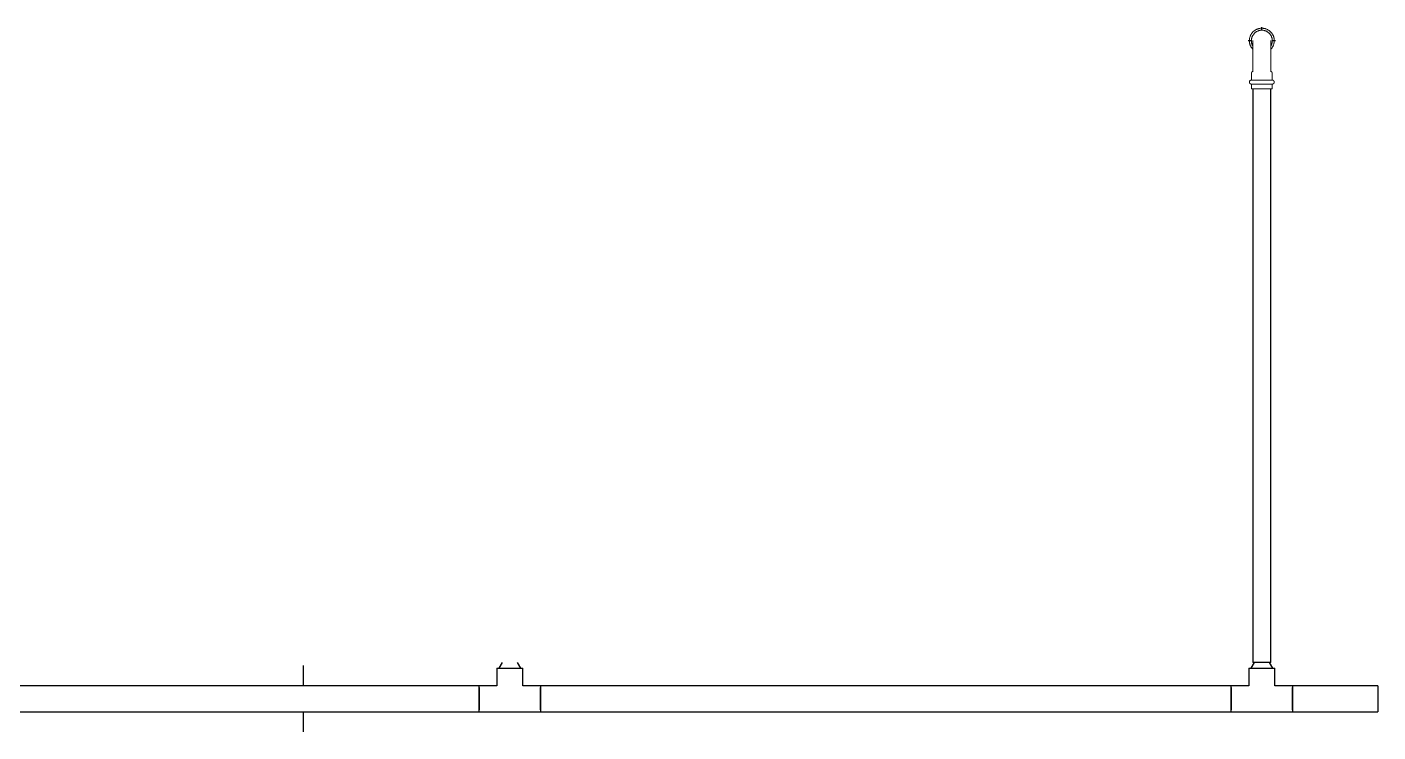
# Model space of a CAD drawing. Header units: inches. Extents: x -3327 to -1, y 8 to 1328.
# Drawn here: x -100 to -1, y 694.6 to 746.2 of the extents above; entities that cross this region are included whole.
import ezdxf

# ---------------------------------------------------------------- set-up
doc = ezdxf.new("R2010")
doc.units = ezdxf.units.IN
doc.header["$MEASUREMENT"] = 0
doc.layers.add('P-PIPE', color=3, linetype='Continuous', lineweight=9)
doc.layers.add('X - REF - FP', color=7, linetype='Continuous', true_color=0xb90000)

# ---------------------------------------------------------------- blocks, each defined once
blk = doc.blocks.new('Victaulic-VicPress316-Elbow 90-45deg Style P568_P571 - Standard-523083-SECOND LEVEL')
at = {"layer": 'P-PIPE'}
for p, q in [((-3178.283, 1233.462), (-3178.283, 1232.568)), ((-3176.968, 1232.571), (-3176.968, 1233.462)), ((-3178.392, 1232.416), (-3178.392, 1231.964)), ((-3176.859, 1231.964), (-3176.859, 1232.416)), ((-3177.625, 1231.964), (-3178.392, 1231.964)), ((-3178.392, 1231.673), (-3178.392, 1231.335)), ((-3177.625, 1231.673), (-3178.392, 1231.673)), ((-3178.392, 1231.335), (-3177.625, 1231.335)), ((-3176.859, 1231.964), (-3177.625, 1231.964)), ((-3176.859, 1231.673), (-3177.625, 1231.673)), ((-3177.625, 1231.335), (-3176.859, 1231.335)), ((-3176.859, 1231.335), (-3176.859, 1231.673))]:
    blk.add_line(p, q, dxfattribs=at)
at = {"layer": 'P-PIPE', "flags": 128}
for points in [[(-3177.625, 1235.767), (-3177.661, 1235.766), (-3177.698, 1235.764), (-3177.734, 1235.76), (-3177.77, 1235.755), (-3177.806, 1235.749), (-3177.842, 1235.741), (-3177.877, 1235.731), (-3177.912, 1235.721), (-3177.946, 1235.708), (-3177.98, 1235.695), (-3178.013, 1235.68), (-3178.046, 1235.664), (-3178.078, 1235.646), (-3178.109, 1235.628), (-3178.14, 1235.608), (-3178.17, 1235.586), (-3178.198, 1235.564), (-3178.226, 1235.54), (-3178.253, 1235.516), (-3178.279, 1235.49), (-3178.304, 1235.464), (-3178.328, 1235.436), (-3178.351, 1235.407), (-3178.372, 1235.378), (-3178.392, 1235.348), (-3178.412, 1235.317), (-3178.429, 1235.285), (-3178.446, 1235.252), (-3178.461, 1235.219), (-3178.475, 1235.185), (-3178.488, 1235.151), (-3178.499, 1235.116), (-3178.508, 1235.081), (-3178.517, 1235.046), (-3178.524, 1235.01), (-3178.529, 1234.974), (-3178.533, 1234.938), (-3178.536, 1234.901), (-3178.537, 1234.865), (-3178.537, 1234.828), (-3178.535, 1234.792), (-3178.532, 1234.755), (-3178.527, 1234.719), (-3178.521, 1234.683), (-3178.513, 1234.648), (-3178.504, 1234.612), (-3178.494, 1234.577), (-3178.482, 1234.543), (-3178.469, 1234.509), (-3178.454, 1234.475), (-3178.438, 1234.442), (-3178.421, 1234.41), (-3178.403, 1234.379), (-3178.383, 1234.348), (-3178.362, 1234.318), (-3178.34, 1234.289), (-3178.317, 1234.261), (-3178.293, 1234.234)], [(-3177.625, 1235.621), (-3177.656, 1235.621), (-3177.686, 1235.619), (-3177.717, 1235.616), (-3177.747, 1235.612), (-3177.777, 1235.606), (-3177.807, 1235.599), (-3177.837, 1235.591), (-3177.866, 1235.582), (-3177.895, 1235.572), (-3177.924, 1235.561), (-3177.951, 1235.548), (-3177.979, 1235.535), (-3178.006, 1235.52), (-3178.032, 1235.504), (-3178.058, 1235.487), (-3178.083, 1235.47), (-3178.107, 1235.451), (-3178.13, 1235.431), (-3178.153, 1235.41), (-3178.175, 1235.389), (-3178.196, 1235.366), (-3178.216, 1235.343), (-3178.235, 1235.319), (-3178.253, 1235.294), (-3178.27, 1235.269), (-3178.286, 1235.243), (-3178.301, 1235.216), (-3178.315, 1235.189), (-3178.328, 1235.161), (-3178.339, 1235.133), (-3178.35, 1235.104), (-3178.359, 1235.075), (-3178.368, 1235.045), (-3178.375, 1235.015), (-3178.38, 1234.985), (-3178.385, 1234.955), (-3178.388, 1234.924), (-3178.391, 1234.894), (-3178.391, 1234.863), (-3178.391, 1234.832), (-3178.39, 1234.802), (-3178.387, 1234.771), (-3178.383, 1234.741), (-3178.378, 1234.711), (-3178.371, 1234.681), (-3178.364, 1234.651), (-3178.355, 1234.622), (-3178.345, 1234.593), (-3178.334, 1234.564), (-3178.322, 1234.536), (-3178.309, 1234.508), (-3178.294, 1234.481), (-3178.283, 1234.461)], [(-3176.968, 1234.223), (-3176.946, 1234.246), (-3176.922, 1234.274), (-3176.899, 1234.302), (-3176.878, 1234.332), (-3176.858, 1234.362), (-3176.838, 1234.393), (-3176.821, 1234.425), (-3176.804, 1234.458), (-3176.789, 1234.491), (-3176.775, 1234.524), (-3176.762, 1234.559), (-3176.751, 1234.593), (-3176.742, 1234.629), (-3176.733, 1234.664), (-3176.726, 1234.7), (-3176.721, 1234.736), (-3176.717, 1234.772), (-3176.714, 1234.809), (-3176.713, 1234.845), (-3176.713, 1234.881), (-3176.715, 1234.918), (-3176.718, 1234.954), (-3176.723, 1234.99), (-3176.729, 1235.026), (-3176.737, 1235.062), (-3176.746, 1235.097), (-3176.756, 1235.132), (-3176.768, 1235.167), (-3176.781, 1235.201), (-3176.796, 1235.234), (-3176.812, 1235.267), (-3176.829, 1235.299), (-3176.847, 1235.331), (-3176.867, 1235.362), (-3176.888, 1235.392), (-3176.91, 1235.421), (-3176.933, 1235.449), (-3176.957, 1235.476), (-3176.983, 1235.502), (-3177.009, 1235.527), (-3177.036, 1235.551), (-3177.065, 1235.574), (-3177.094, 1235.596), (-3177.124, 1235.617), (-3177.155, 1235.636), (-3177.187, 1235.655), (-3177.219, 1235.671), (-3177.252, 1235.687), (-3177.285, 1235.701), (-3177.32, 1235.714), (-3177.354, 1235.726), (-3177.389, 1235.736), (-3177.425, 1235.745), (-3177.46, 1235.752), (-3177.496, 1235.758), (-3177.533, 1235.762), (-3177.569, 1235.765), (-3177.605, 1235.767), (-3177.625, 1235.767)], [(-3176.964, 1234.467), (-3176.949, 1234.494), (-3176.935, 1234.521), (-3176.922, 1234.549), (-3176.911, 1234.577), (-3176.9, 1234.606), (-3176.891, 1234.635), (-3176.882, 1234.665), (-3176.875, 1234.694), (-3176.87, 1234.725), (-3176.865, 1234.755), (-3176.862, 1234.785), (-3176.859, 1234.816), (-3176.859, 1234.847), (-3176.859, 1234.877), (-3176.86, 1234.908), (-3176.863, 1234.938), (-3176.867, 1234.969), (-3176.872, 1234.999), (-3176.879, 1235.029), (-3176.886, 1235.059), (-3176.895, 1235.088), (-3176.905, 1235.117), (-3176.916, 1235.146), (-3176.928, 1235.174), (-3176.941, 1235.201), (-3176.956, 1235.229), (-3176.971, 1235.255), (-3176.988, 1235.281), (-3177.005, 1235.306), (-3177.024, 1235.33), (-3177.043, 1235.354), (-3177.064, 1235.377), (-3177.085, 1235.399), (-3177.107, 1235.42), (-3177.13, 1235.44), (-3177.154, 1235.46), (-3177.179, 1235.478), (-3177.204, 1235.495), (-3177.23, 1235.512), (-3177.256, 1235.527), (-3177.284, 1235.541), (-3177.311, 1235.554), (-3177.34, 1235.566), (-3177.368, 1235.577), (-3177.397, 1235.587), (-3177.427, 1235.595), (-3177.457, 1235.603), (-3177.487, 1235.609), (-3177.517, 1235.614), (-3177.547, 1235.617), (-3177.578, 1235.62), (-3177.608, 1235.621), (-3177.625, 1235.621)], [(-3178.283, 1234.855), (-3178.283, 1234.854), (-3178.283, 1234.85), (-3178.283, 1234.845), (-3178.283, 1234.837), (-3178.283, 1234.827), (-3178.283, 1234.815), (-3178.283, 1234.801), (-3178.283, 1234.784), (-3178.283, 1234.766), (-3178.283, 1234.745), (-3178.283, 1234.722), (-3178.283, 1234.697), (-3178.283, 1234.671), (-3178.283, 1234.642), (-3178.283, 1234.612), (-3178.283, 1234.579), (-3178.283, 1234.545), (-3178.283, 1234.509), (-3178.283, 1234.472), (-3178.283, 1234.432), (-3178.283, 1234.392), (-3178.283, 1234.349), (-3178.283, 1234.306), (-3178.283, 1234.261), (-3178.283, 1234.214), (-3178.283, 1234.167), (-3178.283, 1234.118), (-3178.283, 1234.069), (-3178.283, 1234.018), (-3178.283, 1233.967), (-3178.283, 1233.914), (-3178.283, 1233.861), (-3178.283, 1233.808), (-3178.283, 1233.753), (-3178.283, 1233.699), (-3178.283, 1233.644), (-3178.283, 1233.588), (-3178.283, 1233.533), (-3178.283, 1233.477), (-3178.283, 1233.462)], [(-3176.968, 1233.462), (-3176.968, 1233.518), (-3176.968, 1233.573), (-3176.968, 1233.629), (-3176.968, 1233.684), (-3176.968, 1233.739), (-3176.968, 1233.793), (-3176.968, 1233.847), (-3176.968, 1233.9), (-3176.968, 1233.953), (-3176.968, 1234.004), (-3176.968, 1234.055), (-3176.968, 1234.105), (-3176.968, 1234.154), (-3176.968, 1234.202), (-3176.968, 1234.248), (-3176.968, 1234.294), (-3176.968, 1234.338), (-3176.968, 1234.38), (-3176.968, 1234.422), (-3176.968, 1234.461), (-3176.968, 1234.499), (-3176.968, 1234.535), (-3176.968, 1234.57), (-3176.968, 1234.603), (-3176.968, 1234.634), (-3176.968, 1234.663), (-3176.968, 1234.69), (-3176.968, 1234.716), (-3176.968, 1234.739), (-3176.968, 1234.76), (-3176.968, 1234.779), (-3176.968, 1234.796), (-3176.968, 1234.811), (-3176.968, 1234.824), (-3176.968, 1234.835), (-3176.968, 1234.843), (-3176.968, 1234.849), (-3176.968, 1234.853), (-3176.968, 1234.855), (-3176.968, 1234.855)], [(-3178.392, 1232.416), (-3178.391, 1232.427), (-3178.391, 1232.438), (-3178.39, 1232.448), (-3178.388, 1232.459), (-3178.386, 1232.47), (-3178.384, 1232.481), (-3178.381, 1232.491), (-3178.378, 1232.502), (-3178.374, 1232.512), (-3178.37, 1232.522), (-3178.366, 1232.532), (-3178.361, 1232.542), (-3178.355, 1232.551), (-3178.35, 1232.561), (-3178.344, 1232.57), (-3178.338, 1232.579), (-3178.331, 1232.587), (-3178.324, 1232.596), (-3178.317, 1232.604), (-3178.309, 1232.611), (-3178.301, 1232.619), (-3178.293, 1232.626), (-3178.284, 1232.633), (-3178.283, 1232.634)], [(-3176.968, 1232.634), (-3176.959, 1232.627), (-3176.951, 1232.62), (-3176.943, 1232.613), (-3176.935, 1232.605), (-3176.927, 1232.597), (-3176.92, 1232.589), (-3176.914, 1232.58), (-3176.907, 1232.571), (-3176.901, 1232.562), (-3176.896, 1232.553), (-3176.89, 1232.543), (-3176.885, 1232.534), (-3176.881, 1232.524), (-3176.877, 1232.514), (-3176.873, 1232.503), (-3176.87, 1232.493), (-3176.867, 1232.483), (-3176.864, 1232.472), (-3176.862, 1232.461), (-3176.861, 1232.45), (-3176.86, 1232.44), (-3176.859, 1232.429), (-3176.859, 1232.418), (-3176.859, 1232.416)], [(-3178.392, 1231.673), (-3178.397, 1231.673), (-3178.403, 1231.674), (-3178.409, 1231.674), (-3178.415, 1231.675), (-3178.42, 1231.676), (-3178.426, 1231.678), (-3178.432, 1231.679), (-3178.437, 1231.681), (-3178.443, 1231.683), (-3178.448, 1231.685), (-3178.453, 1231.687), (-3178.459, 1231.69), (-3178.464, 1231.693), (-3178.469, 1231.696), (-3178.474, 1231.699), (-3178.478, 1231.702), (-3178.483, 1231.706), (-3178.487, 1231.709), (-3178.492, 1231.713), (-3178.496, 1231.717), (-3178.5, 1231.722), (-3178.504, 1231.726), (-3178.507, 1231.731), (-3178.511, 1231.735), (-3178.514, 1231.74), (-3178.517, 1231.745), (-3178.52, 1231.75), (-3178.522, 1231.755), (-3178.525, 1231.761), (-3178.527, 1231.766), (-3178.529, 1231.772), (-3178.531, 1231.777), (-3178.532, 1231.783), (-3178.534, 1231.788), (-3178.535, 1231.794), (-3178.536, 1231.8), (-3178.536, 1231.806), (-3178.537, 1231.811), (-3178.537, 1231.817), (-3178.537, 1231.823), (-3178.537, 1231.829), (-3178.536, 1231.835), (-3178.535, 1231.84), (-3178.534, 1231.846), (-3178.533, 1231.852), (-3178.532, 1231.858), (-3178.53, 1231.863), (-3178.528, 1231.869), (-3178.526, 1231.874), (-3178.524, 1231.879), (-3178.521, 1231.885), (-3178.519, 1231.89), (-3178.516, 1231.895), (-3178.512, 1231.9), (-3178.509, 1231.904), (-3178.506, 1231.909), (-3178.502, 1231.914), (-3178.498, 1231.918), (-3178.494, 1231.922), (-3178.49, 1231.926), (-3178.485, 1231.93), (-3178.481, 1231.934), (-3178.476, 1231.937), (-3178.471, 1231.94), (-3178.467, 1231.944), (-3178.461, 1231.946), (-3178.456, 1231.949), (-3178.451, 1231.952), (-3178.446, 1231.954), (-3178.44, 1231.956), (-3178.435, 1231.958), (-3178.429, 1231.959), (-3178.423, 1231.961), (-3178.418, 1231.962), (-3178.412, 1231.963), (-3178.406, 1231.964), (-3178.4, 1231.964), (-3178.395, 1231.964), (-3178.392, 1231.964)], [(-3177.625, 1231.964), (-3177.656, 1231.964), (-3177.686, 1231.964), (-3177.717, 1231.964), (-3177.747, 1231.964), (-3177.777, 1231.964), (-3177.807, 1231.964), (-3177.837, 1231.964), (-3177.866, 1231.964), (-3177.895, 1231.964), (-3177.924, 1231.964), (-3177.951, 1231.964), (-3177.979, 1231.964), (-3178.006, 1231.964), (-3178.032, 1231.964), (-3178.058, 1231.964), (-3178.083, 1231.964), (-3178.107, 1231.964), (-3178.13, 1231.964), (-3178.153, 1231.964), (-3178.175, 1231.964), (-3178.196, 1231.964), (-3178.216, 1231.964), (-3178.235, 1231.964), (-3178.253, 1231.964), (-3178.27, 1231.964), (-3178.286, 1231.964), (-3178.301, 1231.964), (-3178.315, 1231.964), (-3178.328, 1231.964), (-3178.339, 1231.964), (-3178.35, 1231.964), (-3178.359, 1231.964), (-3178.368, 1231.964), (-3178.375, 1231.964), (-3178.38, 1231.964), (-3178.385, 1231.964), (-3178.388, 1231.964), (-3178.391, 1231.964), (-3178.391, 1231.964), (-3178.392, 1231.964)], [(-3178.392, 1231.964), (-3178.391, 1231.964), (-3178.389, 1231.964), (-3178.386, 1231.964), (-3178.382, 1231.964), (-3178.376, 1231.964), (-3178.37, 1231.964), (-3178.362, 1231.964), (-3178.353, 1231.964)], [(-3178.35, 1231.673), (-3178.359, 1231.673), (-3178.368, 1231.673), (-3178.375, 1231.673), (-3178.38, 1231.673), (-3178.385, 1231.673), (-3178.388, 1231.673), (-3178.391, 1231.673), (-3178.391, 1231.673), (-3178.392, 1231.673)], [(-3178.392, 1231.673), (-3178.391, 1231.673), (-3178.389, 1231.673), (-3178.386, 1231.673), (-3178.382, 1231.673), (-3178.376, 1231.673), (-3178.37, 1231.673), (-3178.362, 1231.673), (-3178.353, 1231.673), (-3178.342, 1231.673), (-3178.331, 1231.673), (-3178.319, 1231.673), (-3178.305, 1231.673), (-3178.29, 1231.673), (-3178.274, 1231.673), (-3178.258, 1231.673), (-3178.24, 1231.673), (-3178.221, 1231.673), (-3178.201, 1231.673), (-3178.181, 1231.673), (-3178.159, 1231.673), (-3178.137, 1231.673), (-3178.113, 1231.673), (-3178.089, 1231.673), (-3178.065, 1231.673), (-3178.039, 1231.673), (-3178.013, 1231.673), (-3177.986, 1231.673), (-3177.959, 1231.673), (-3177.931, 1231.673), (-3177.903, 1231.673), (-3177.874, 1231.673), (-3177.845, 1231.673), (-3177.815, 1231.673), (-3177.785, 1231.673), (-3177.755, 1231.673), (-3177.725, 1231.673), (-3177.695, 1231.673), (-3177.664, 1231.673), (-3177.633, 1231.673), (-3177.625, 1231.673)], [(-3176.859, 1231.964), (-3176.859, 1231.964), (-3176.861, 1231.964), (-3176.864, 1231.964), (-3176.868, 1231.964), (-3176.874, 1231.964), (-3176.88, 1231.964), (-3176.888, 1231.964), (-3176.897, 1231.964), (-3176.908, 1231.964), (-3176.919, 1231.964), (-3176.932, 1231.964), (-3176.945, 1231.964), (-3176.96, 1231.964), (-3176.976, 1231.964), (-3176.992, 1231.964), (-3177.01, 1231.964), (-3177.029, 1231.964), (-3177.049, 1231.964), (-3177.069, 1231.964), (-3177.091, 1231.964), (-3177.113, 1231.964), (-3177.137, 1231.964), (-3177.161, 1231.964), (-3177.185, 1231.964), (-3177.211, 1231.964), (-3177.237, 1231.964), (-3177.264, 1231.964), (-3177.291, 1231.964), (-3177.319, 1231.964), (-3177.347, 1231.964), (-3177.376, 1231.964), (-3177.405, 1231.964), (-3177.435, 1231.964), (-3177.465, 1231.964), (-3177.495, 1231.964), (-3177.525, 1231.964), (-3177.556, 1231.964), (-3177.586, 1231.964), (-3177.617, 1231.964), (-3177.625, 1231.964)], [(-3177.625, 1231.673), (-3177.594, 1231.673), (-3177.564, 1231.673), (-3177.533, 1231.673), (-3177.503, 1231.673), (-3177.473, 1231.673), (-3177.443, 1231.673), (-3177.413, 1231.673), (-3177.384, 1231.673), (-3177.355, 1231.673), (-3177.327, 1231.673), (-3177.299, 1231.673), (-3177.271, 1231.673), (-3177.244, 1231.673), (-3177.218, 1231.673), (-3177.192, 1231.673), (-3177.167, 1231.673), (-3177.143, 1231.673), (-3177.12, 1231.673), (-3177.097, 1231.673), (-3177.075, 1231.673), (-3177.054, 1231.673), (-3177.034, 1231.673), (-3177.015, 1231.673), (-3176.997, 1231.673), (-3176.98, 1231.673), (-3176.964, 1231.673), (-3176.949, 1231.673), (-3176.935, 1231.673), (-3176.922, 1231.673), (-3176.911, 1231.673), (-3176.9, 1231.673), (-3176.891, 1231.673), (-3176.882, 1231.673), (-3176.875, 1231.673), (-3176.87, 1231.673), (-3176.865, 1231.673), (-3176.862, 1231.673), (-3176.859, 1231.673), (-3176.859, 1231.673), (-3176.859, 1231.673)], [(-3176.9, 1231.964), (-3176.891, 1231.964), (-3176.882, 1231.964), (-3176.875, 1231.964), (-3176.87, 1231.964), (-3176.865, 1231.964), (-3176.862, 1231.964), (-3176.859, 1231.964), (-3176.859, 1231.964), (-3176.859, 1231.964)], [(-3176.859, 1231.673), (-3176.859, 1231.673), (-3176.861, 1231.673), (-3176.864, 1231.673), (-3176.868, 1231.673), (-3176.874, 1231.673), (-3176.88, 1231.673), (-3176.888, 1231.673), (-3176.897, 1231.673)], [(-3176.859, 1231.964), (-3176.853, 1231.964), (-3176.847, 1231.964), (-3176.841, 1231.963), (-3176.835, 1231.962), (-3176.83, 1231.961), (-3176.824, 1231.96), (-3176.818, 1231.959), (-3176.813, 1231.957), (-3176.807, 1231.955), (-3176.802, 1231.953), (-3176.797, 1231.95), (-3176.791, 1231.948), (-3176.786, 1231.945), (-3176.781, 1231.942), (-3176.776, 1231.939), (-3176.772, 1231.936), (-3176.767, 1231.932), (-3176.763, 1231.928), (-3176.758, 1231.924), (-3176.754, 1231.92), (-3176.75, 1231.916), (-3176.746, 1231.912), (-3176.743, 1231.907), (-3176.739, 1231.902), (-3176.736, 1231.897), (-3176.733, 1231.893), (-3176.73, 1231.887), (-3176.728, 1231.882), (-3176.725, 1231.877), (-3176.723, 1231.872), (-3176.721, 1231.866), (-3176.719, 1231.861), (-3176.718, 1231.855), (-3176.716, 1231.849), (-3176.715, 1231.844), (-3176.714, 1231.838), (-3176.714, 1231.832), (-3176.713, 1231.826), (-3176.713, 1231.82), (-3176.713, 1231.815), (-3176.713, 1231.809), (-3176.714, 1231.803), (-3176.715, 1231.797), (-3176.716, 1231.791), (-3176.717, 1231.786), (-3176.718, 1231.78), (-3176.72, 1231.775), (-3176.722, 1231.769), (-3176.724, 1231.764), (-3176.726, 1231.758), (-3176.729, 1231.753), (-3176.731, 1231.748), (-3176.734, 1231.743), (-3176.738, 1231.738), (-3176.741, 1231.733), (-3176.744, 1231.729), (-3176.748, 1231.724), (-3176.752, 1231.72), (-3176.756, 1231.716), (-3176.76, 1231.712), (-3176.765, 1231.708), (-3176.769, 1231.704), (-3176.774, 1231.701), (-3176.779, 1231.697), (-3176.784, 1231.694), (-3176.789, 1231.691), (-3176.794, 1231.689), (-3176.799, 1231.686), (-3176.804, 1231.684), (-3176.81, 1231.682), (-3176.815, 1231.68), (-3176.821, 1231.678), (-3176.827, 1231.677), (-3176.832, 1231.676), (-3176.838, 1231.675), (-3176.844, 1231.674), (-3176.85, 1231.674), (-3176.855, 1231.673), (-3176.859, 1231.673)]]:
    blk.add_lwpolyline(points, dxfattribs=at)

msp = doc.modelspace()

# ---------------------------------------------------------------- linework, layer by layer
at = {"layer": 'X - REF - FP'}
for p, q in [((-9.51, 745.947), (-9.51, 746.21)), ((-10.51, 745.21), (-10.246, 745.21)), ((-8.774, 745.21), (-8.51, 745.21)), ((-10.167, 741.69), (-10.167, 699.65)), ((-8.852, 699.65), (-8.852, 741.69)), ((-79.739, 699.437), (-79.739, 697.95)), ((-65.559, 699.244), (-65.559, 697.951)), ((-65.559, 699.244), (-63.657, 699.244)), ((-65.17, 699.65), (-65.42, 699.244)), ((-63.795, 699.244), (-64.045, 699.65)), ((-63.657, 697.951), (-63.657, 699.244)), ((-10.46, 699.244), (-10.46, 697.951)), ((-10.46, 699.244), (-8.559, 699.244)), ((-10.072, 699.65), (-10.322, 699.244)), ((-8.852, 699.65), (-10.167, 699.65)), ((-8.697, 699.244), (-8.947, 699.65)), ((-8.559, 697.951), (-8.559, 699.244)), ((-66.852, 697.95), (-140.612, 697.95)), ((-65.559, 697.951), (-66.852, 697.951)), ((-66.852, 696.049), (-66.852, 697.951)), ((-66.852, 697.823), (-66.852, 697.672)), ((-62.364, 697.951), (-63.657, 697.951)), ((-62.364, 697.951), (-62.364, 696.049)), ((-11.754, 697.95), (-62.364, 697.95)), ((-62.364, 697.672), (-62.364, 697.823)), ((-10.46, 697.951), (-11.754, 697.951)), ((-11.754, 696.049), (-11.754, 697.951)), ((-11.754, 697.823), (-11.754, 697.672)), ((-7.266, 697.951), (-8.559, 697.951)), ((-7.266, 697.951), (-7.266, 696.049)), ((-1, 697.95), (-7.266, 697.95)), ((-7.266, 697.672), (-7.266, 697.823)), ((-1, 697.95), (-1, 696.05)), ((-66.852, 697.672), (-66.852, 697.475)), ((-66.852, 697.475), (-66.852, 697.246)), ((-66.852, 697.246), (-66.852, 696.754)), ((-62.364, 697.475), (-62.364, 697.672)), ((-62.364, 697.246), (-62.364, 697.475)), ((-62.364, 696.754), (-62.364, 697.246)), ((-11.754, 697.672), (-11.754, 697.475)), ((-11.754, 697.475), (-11.754, 697.246)), ((-11.754, 697.246), (-11.754, 696.754)), ((-7.266, 697.475), (-7.266, 697.672)), ((-7.266, 697.246), (-7.266, 697.475)), ((-7.266, 696.754), (-7.266, 697.246)), ((-140.612, 696.05), (-66.852, 696.05)), ((-79.739, 696.05), (-79.739, 694.562)), ((-66.852, 696.754), (-66.852, 696.525)), ((-66.852, 696.525), (-66.852, 696.328)), ((-66.852, 696.328), (-66.852, 696.177)), ((-66.852, 696.049), (-62.364, 696.049)), ((-62.364, 696.525), (-62.364, 696.754)), ((-62.364, 696.328), (-62.364, 696.525)), ((-62.364, 696.177), (-62.364, 696.328)), ((-62.364, 696.05), (-11.754, 696.05)), ((-11.754, 696.754), (-11.754, 696.525)), ((-11.754, 696.525), (-11.754, 696.328)), ((-11.754, 696.328), (-11.754, 696.177)), ((-11.754, 696.049), (-7.266, 696.049)), ((-7.266, 696.525), (-7.266, 696.754)), ((-7.266, 696.328), (-7.266, 696.525)), ((-7.266, 696.177), (-7.266, 696.328)), ((-7.266, 696.05), (-1, 696.05))]:
    msp.add_line(p, q, dxfattribs=at)

# ---------------------------------------------------------------- block references
msp.add_blockref('Victaulic-VicPress316-Elbow 90-45deg Style P568_P571 - Standard-523083-SECOND LEVEL', (3168.115, -489.645), dxfattribs=at)

doc.saveas('drawing.dxf')
